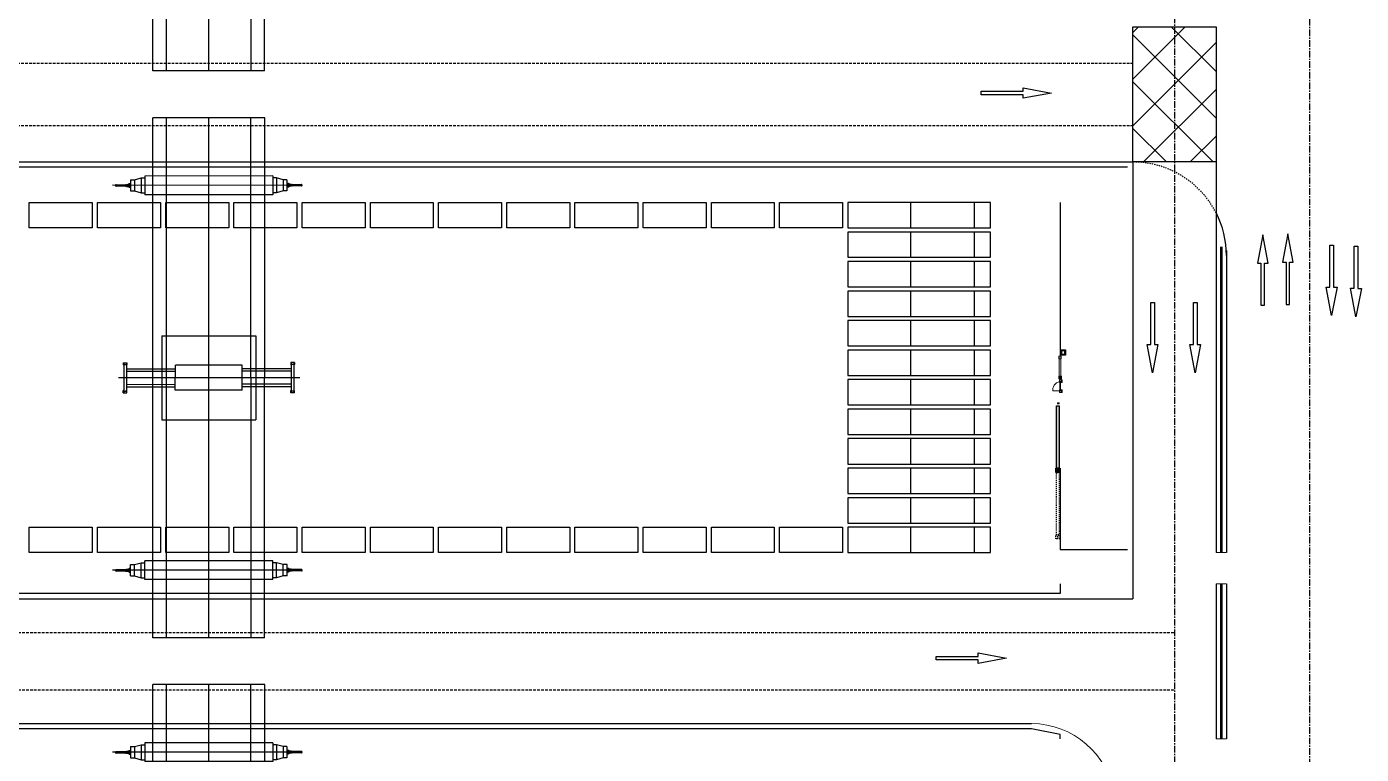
# Model space of a CAD drawing. Header units: millimetres. Extents: x -582 to 479, y -622 to 401.
# Drawn here: x -317.8 to -189.5, y 0.9 to 70.8 of the extents above; entities that cross this region are included whole.
import ezdxf

# ---------------------------------------------------------------- set-up
doc = ezdxf.new("R2010")
doc.units = ezdxf.units.MM
for name, pattern in [('CENTER', [50.8, 31.75, -6.35, 6.35, -6.35]), ('DASH', [0.35, 0.25, -0.1]), ('DASHED', [19.05, 12.7, -6.35]), ('HIDDEN2', [0.1875, 0.125, -0.0625])]:
    doc.linetypes.add(name, pattern=pattern)
for name, color, linetype in [('0001-佛渡-工艺-方案一-交汇区', 50, 'Continuous'), ('0001-佛渡-工艺-方案一-围网', 40, 'Continuous'), ('0001-佛渡-工艺-方案一-围网(内集卡一侧新增）', 40, 'Continuous'), ('0001-佛渡-工艺-方案一-设备', 40, 'Continuous'), ('0001-佛渡-平面-方案一 临时横二路', 6, 'Continuous'), ('0001-佛渡-平面-方案一道路中心线', 11, 'Continuous'), ('0001-佛渡-平面-方案一道路边界', 7, 'Continuous'), ('ECT', 1, 'Continuous'), ('ICT', 3, 'Continuous'), ('SLOT', 115, 'Continuous'), ('TX-箱区维修及人行门禁', 5, 'Continuous'), ('构造线', 131, 'Continuous')]:
    doc.layers.add(name, color=color, linetype=linetype)
doc.linetypes.add('FENCELINE2', pattern='A,0.25,-0.1,[132,ltypeshp.shx,S=0.1,R=0,X=-0.1,Y=0],-0.1,1', length=1.45)

# ---------------------------------------------------------------- blocks, each defined once
blk = doc.blocks.new('YC')
at = {"color": 40, "extrusion": (0.019869, 3.07925e-06, 0.999803)}
for p, q in [((2952.72, -614.5, 0.27), (2952.72, -564.5, 0.27)), ((2963.46, -564.5, 0.06), (2952.72, -564.5, 0.27)), ((2954.03, -614.5, 0.25), (2954.03, -564.5, 0.25)), ((2958.09, -614.5, 0.17), (2958.09, -564.5, 0.17)), ((2962.15, -614.5, 0.09), (2962.14, -564.5, 0.09)), ((2963.46, -614.5, 0.06), (2963.46, -564.5, 0.06)), ((2967.11, -571, -0.01), (2948.84, -571, 0.35)), ((2949.08, -571, 0.35), (2949.15, -571, 0.34)), ((2949.14, -571.08, 0.34), (2949.14, -570.92, 0.34)), ((2949.14, -570.92, 0.34), (2949.18, -570.92, 0.34)), ((2949.14, -570.92, 0.34), (2949.14, -570.92, 0.34)), ((2949.14, -571.08, 0.34), (2949.14, -570.92, 0.34)), ((2949.18, -571.08, 0.34), (2949.18, -570.92, 0.34)), ((2949.18, -570.94, 0.34), (2950.16, -570.94, 0.32)), ((2950.07, -570.92, 0.33), (2950.08, -570.92, 0.33)), ((2950.07, -571.08, 0.33), (2950.07, -570.92, 0.33)), ((2950.08, -570.92, 0.33), (2950.12, -570.92, 0.32)), ((2950.08, -571.08, 0.33), (2950.08, -570.92, 0.33)), ((2950.12, -571.08, 0.32), (2950.12, -570.92, 0.32)), ((2950.16, -571.1, 0.32), (2950.16, -570.91, 0.32)), ((2950.29, -570.9, 0.32), (2950.41, -570.88, 0.32)), ((2950.29, -571.1, 0.32), (2950.29, -570.9, 0.32)), ((2950.37, -570.88, 0.32), (2950.46, -570.88, 0.32)), ((2950.4, -570.85, 0.32), (2950.39, -570.85, 0.32)), ((2950.39, -570.86, 0.32), (2950.39, -570.89, 0.32)), ((2950.4, -570.86, 0.32), (2950.39, -570.86, 0.32)), ((2950.4, -570.89, 0.32), (2950.39, -570.89, 0.32)), ((2950.4, -570.9, 0.32), (2950.39, -570.9, 0.32)), ((2950.4, -570.85, 0.32), (2950.4, -570.9, 0.32)), ((2950.41, -570.86, 0.32), (2950.4, -570.86, 0.32)), ((2950.41, -570.9, 0.32), (2950.4, -570.9, 0.32)), ((2950.41, -570.84, 0.32), (2950.41, -571, 0.32)), ((2950.41, -570.84, 0.32), (2950.43, -570.84, 0.32)), ((2950.41, -570.86, 0.32), (2950.41, -570.9, 0.32)), ((2950.41, -571.16, 0.32), (2950.41, -571, 0.32)), ((2950.43, -570.82, 0.32), (2950.47, -570.82, 0.32)), ((2950.43, -571.19, 0.32), (2950.43, -570.82, 0.32)), ((2950.43, -570.84, 0.32), (2950.43, -571, 0.32)), ((2950.43, -571.16, 0.32), (2950.43, -571, 0.32)), ((2950.47, -571.19, 0.32), (2950.47, -570.82, 0.32)), ((2950.57, -570.46, 0.32), (2950.93, -570.46, 0.31)), ((2950.57, -570.46, 0.32), (2950.57, -571.54, 0.32)), ((2950.93, -570.46, 0.31), (2951.58, -570.28, 0.3)), ((2950.93, -570.46, 0.31), (2950.93, -571.54, 0.31)), ((2951.58, -570.28, 0.3), (2951.94, -570.28, 0.29)), ((2951.58, -570.28, 0.3), (2951.58, -571.72, 0.3)), ((2964.23, -570.1, 0.04), (2951.94, -570.11, 0.29)), ((2951.94, -570.11, 0.29), (2951.94, -571.9, 0.29)), ((2964.23, -570.1, 0.04), (2964.23, -571.9, 0.04)), ((2964.59, -570.28, 0.04), (2964.23, -570.28, 0.04)), ((2965.25, -570.46, 0.02), (2964.59, -570.28, 0.04)), ((2964.59, -570.28, 0.04), (2964.59, -571.72, 0.04)), ((2965.6, -570.46, 0.02), (2965.25, -570.46, 0.02)), ((2965.25, -570.46, 0.02), (2965.25, -571.54, 0.02)), ((2965.6, -570.46, 0.02), (2965.6, -571.54, 0.02)), ((2965.74, -570.82, 0.01), (2965.71, -570.82, 0.01)), ((2965.71, -571.19, 0.01), (2965.71, -570.82, 0.01)), ((2965.8, -570.87, 0.01), (2965.72, -570.87, 0.01)), ((2965.74, -571.19, 0.01), (2965.74, -570.82, 0.01)), ((2965.74, -570.84, 0.01), (2965.74, -571, 0.01)), ((2965.77, -570.84, 0.01), (2965.74, -570.84, 0.01)), ((2965.74, -571.16, 0.01), (2965.74, -571, 0.01)), ((2965.77, -570.84, 0.01), (2965.77, -571, 0.01)), ((2965.77, -570.85, 0.01), (2965.77, -570.85, 0.01)), ((2965.77, -570.85, 0.01), (2965.77, -570.9, 0.01)), ((2965.77, -570.85, 0.01), (2965.79, -570.85, 0.01)), ((2965.77, -570.85, 0.01), (2965.77, -570.89, 0.01)), ((2965.77, -570.86, 0.01), (2965.79, -570.86, 0.01)), ((2965.88, -570.9, 0.01), (2965.77, -570.88, 0.01)), ((2965.77, -570.89, 0.01), (2965.77, -570.89, 0.01)), ((2965.77, -570.89, 0.01), (2965.79, -570.89, 0.01)), ((2965.77, -570.9, 0.01), (2965.79, -570.9, 0.01)), ((2965.77, -571.16, 0.01), (2965.77, -571, 0.01)), ((2965.79, -570.86, 0.01), (2965.79, -570.89, 0.01)), ((2965.88, -571.1, 0.01), (2965.88, -570.9, 0.01)), ((2966.02, -571.09, 0.01), (2966.02, -570.91, 0.01)), ((2967, -570.94, -0.01), (2966.02, -570.94, 0.01)), ((2966.06, -571.08, 0.01), (2966.06, -570.92, 0.01)), ((2966.1, -570.92, 0.01), (2966.06, -570.92, 0.01)), ((2966.1, -570.92, 0.01), (2966.1, -570.92, 0.01)), ((2966.1, -571.08, 0.01), (2966.1, -570.92, 0.01)), ((2966.1, -571.08, 0.01), (2966.1, -570.92, 0.01)), ((2967, -571.08, -0.01), (2967, -570.92, -0.01)), ((2967.03, -570.92, -0.01), (2967, -570.92, -0.01)), ((2967.04, -570.92, -0.01), (2967.03, -570.92, -0.01)), ((2967.03, -571.08, -0.01), (2967.03, -570.92, -0.01)), ((2967.04, -571.08, -0.01), (2967.04, -570.92, -0.01)), ((2949.14, -571.08, 0.34), (2949.18, -571.08, 0.34)), ((2949.14, -571.08, 0.34), (2949.14, -571.08, 0.34)), ((2949.18, -571.06, 0.34), (2950.16, -571.06, 0.32)), ((2950.07, -571.08, 0.33), (2950.08, -571.08, 0.33)), ((2950.08, -571.08, 0.33), (2950.12, -571.08, 0.32)), ((2950.29, -571.1, 0.32), (2950.41, -571.12, 0.32)), ((2950.37, -571.13, 0.32), (2950.46, -571.13, 0.32)), ((2950.38, -571.13, 0.32), (2950.47, -571.13, 0.32)), ((2950.4, -571.1, 0.32), (2950.39, -571.1, 0.32)), ((2950.4, -571.11, 0.32), (2950.39, -571.11, 0.32)), ((2950.39, -571.14, 0.32), (2950.39, -571.11, 0.32)), ((2950.4, -571.14, 0.32), (2950.39, -571.14, 0.32)), ((2950.4, -571.15, 0.32), (2950.39, -571.15, 0.32)), ((2950.4, -571.15, 0.32), (2950.4, -571.1, 0.32)), ((2950.41, -571.11, 0.32), (2950.4, -571.11, 0.32)), ((2950.41, -571.15, 0.32), (2950.4, -571.15, 0.32)), ((2950.41, -571.15, 0.32), (2950.41, -571.11, 0.32)), ((2950.41, -571.16, 0.32), (2950.43, -571.16, 0.32)), ((2950.43, -571.19, 0.32), (2950.47, -571.19, 0.32)), ((2950.57, -571.54, 0.32), (2950.93, -571.54, 0.31)), ((2950.93, -571.54, 0.31), (2951.58, -571.72, 0.3)), ((2951.58, -571.72, 0.3), (2951.94, -571.72, 0.29)), ((2964.23, -571.9, 0.04), (2951.94, -571.9, 0.29)), ((2964.59, -571.72, 0.04), (2964.23, -571.72, 0.04)), ((2965.25, -571.54, 0.02), (2964.59, -571.72, 0.04)), ((2965.6, -571.54, 0.02), (2965.25, -571.54, 0.02)), ((2965.79, -571.13, 0.01), (2965.71, -571.13, 0.01)), ((2965.74, -571.19, 0.01), (2965.71, -571.19, 0.01)), ((2965.8, -571.13, 0.01), (2965.72, -571.13, 0.01)), ((2965.77, -571.16, 0.01), (2965.74, -571.16, 0.01)), ((2965.77, -571.1, 0.01), (2965.79, -571.1, 0.01)), ((2965.77, -571.15, 0.01), (2965.77, -571.1, 0.01)), ((2965.88, -571.1, 0.01), (2965.77, -571.12, 0.01)), ((2965.77, -571.15, 0.01), (2965.77, -571.11, 0.01)), ((2965.77, -571.11, 0.01), (2965.79, -571.11, 0.01)), ((2965.77, -571.11, 0.01), (2965.77, -571.11, 0.01)), ((2965.77, -571.14, 0.01), (2965.79, -571.14, 0.01)), ((2965.77, -571.15, 0.01), (2965.79, -571.15, 0.01)), ((2965.77, -571.15, 0.01), (2965.77, -571.15, 0.01)), ((2965.79, -571.14, 0.01), (2965.79, -571.11, 0.01)), ((2967, -571.06, -0.01), (2966.02, -571.06, 0.01)), ((2966.1, -571.08, 0.01), (2966.06, -571.08, 0.01)), ((2966.1, -571.08, 0.01), (2966.1, -571.08, 0.01)), ((2967.03, -571.08, -0.01), (2967, -571.08, -0.01)), ((2967.04, -571.08, -0.01), (2967.03, -571.08, -0.01)), ((2953.57, -585.46, 0.26), (2953.57, -593.54, 0.26)), ((2953.57, -585.46, 0.26), (2962.6, -585.46, 0.08)), ((2962.6, -585.46, 0.08), (2962.6, -593.54, 0.08)), ((2949.86, -588.05, 0.33), (2950.22, -588.05, 0.32)), ((2949.86, -588.05, 0.33), (2949.86, -588.22, 0.33)), ((2949.86, -588.22, 0.33), (2949.91, -588.3, 0.33)), ((2949.91, -588.05, 0.33), (2949.91, -590.96, 0.33)), ((2949.91, -588.22, 0.33), (2950.17, -588.22, 0.32)), ((2950.17, -588.05, 0.32), (2950.17, -590.96, 0.32)), ((2950.22, -588.22, 0.32), (2950.17, -588.3, 0.32)), ((2950.17, -588.63, 0.32), (2954.87, -588.63, 0.23)), ((2950.17, -588.87, 0.32), (2954.87, -588.87, 0.23)), ((2950.22, -588.05, 0.32), (2950.22, -588.22, 0.32)), ((2954.87, -590.7, 0.23), (2954.87, -588.3, 0.23)), ((2961.31, -588.3, 0.1), (2954.87, -588.3, 0.23)), ((2961.31, -590.7, 0.1), (2961.31, -588.3, 0.1)), ((2966.01, -588.63, 0.01), (2961.31, -588.63, 0.1)), ((2966.01, -588.87, 0.01), (2961.31, -588.87, 0.1)), ((2966.32, -588.04, 0), (2965.96, -588.04, 0.01)), ((2965.96, -588.04, 0.01), (2965.96, -588.22, 0.01)), ((2965.96, -588.22, 0.01), (2966.01, -588.3, 0.01)), ((2966.01, -588.04, 0.01), (2966.01, -590.96, 0.01)), ((2966.27, -588.22, 0), (2966.01, -588.22, 0.01)), ((2966.27, -588.04, 0), (2966.27, -590.96, 0)), ((2966.32, -588.22, 0), (2966.27, -588.3, 0)), ((2966.32, -588.04, 0), (2966.32, -588.22, 0)), ((2966.83, -589.5, -0.01), (2949.42, -589.5, 0.34)), ((2950.17, -590.14, 0.32), (2954.87, -590.13, 0.23)), ((2963.04, -589.5, 0.07), (2953.14, -589.5, 0.26)), ((2966.01, -590.13, 0.01), (2961.31, -590.13, 0.1)), ((2949.86, -590.78, 0.33), (2949.91, -590.7, 0.33)), ((2949.86, -590.96, 0.33), (2949.86, -590.78, 0.33)), ((2949.86, -590.96, 0.33), (2950.22, -590.96, 0.32)), ((2949.91, -590.78, 0.33), (2950.17, -590.78, 0.32)), ((2950.17, -590.37, 0.32), (2954.87, -590.37, 0.23)), ((2950.22, -590.78, 0.32), (2950.17, -590.7, 0.32)), ((2950.22, -590.96, 0.32), (2950.22, -590.78, 0.32)), ((2961.31, -590.7, 0.1), (2954.87, -590.7, 0.23)), ((2966.01, -590.37, 0.01), (2961.31, -590.37, 0.1)), ((2965.96, -590.78, 0.01), (2966.01, -590.7, 0.01)), ((2965.96, -590.96, 0.01), (2965.96, -590.78, 0.01)), ((2966.32, -590.96, 0), (2965.96, -590.96, 0.01)), ((2966.27, -590.78, 0), (2966.01, -590.78, 0.01)), ((2966.32, -590.78, 0), (2966.27, -590.7, 0)), ((2966.32, -590.96, 0), (2966.32, -590.78, 0)), ((2953.57, -593.54, 0.26), (2962.6, -593.54, 0.08)), ((2967.11, -608, -0.01), (2948.84, -608, 0.35)), ((2949.09, -608, 0.35), (2949.16, -608, 0.34)), ((2949.14, -607.92, 0.34), (2949.14, -608.08, 0.34)), ((2949.14, -607.92, 0.34), (2949.15, -607.92, 0.34)), ((2949.14, -608.08, 0.34), (2949.15, -608.08, 0.34)), ((2949.15, -607.92, 0.34), (2949.18, -607.92, 0.34)), ((2949.15, -607.92, 0.34), (2949.15, -608.08, 0.34)), ((2949.15, -608.08, 0.34), (2949.18, -608.08, 0.34)), ((2949.18, -607.92, 0.34), (2949.18, -608.08, 0.34)), ((2949.18, -607.94, 0.34), (2950.16, -607.94, 0.32)), ((2949.18, -608.06, 0.34), (2950.16, -608.06, 0.32)), ((2950.08, -607.92, 0.33), (2950.12, -607.92, 0.32)), ((2950.08, -607.92, 0.33), (2950.08, -607.92, 0.33)), ((2950.08, -607.92, 0.33), (2950.08, -608.08, 0.33)), ((2950.08, -607.92, 0.33), (2950.08, -608.08, 0.33)), ((2950.08, -608.08, 0.33), (2950.12, -608.08, 0.32)), ((2950.08, -608.08, 0.33), (2950.08, -608.08, 0.33)), ((2950.12, -607.92, 0.32), (2950.12, -608.08, 0.32)), ((2950.16, -607.91, 0.32), (2950.16, -608.1, 0.32)), ((2950.3, -607.9, 0.32), (2950.41, -607.88, 0.32)), ((2950.3, -607.9, 0.32), (2950.3, -608.1, 0.32)), ((2950.3, -608.1, 0.32), (2950.41, -608.12, 0.32)), ((2950.38, -607.88, 0.32), (2950.46, -607.88, 0.32)), ((2950.38, -608.13, 0.32), (2950.46, -608.13, 0.32)), ((2950.41, -607.85, 0.32), (2950.39, -607.85, 0.32)), ((2950.41, -607.86, 0.32), (2950.39, -607.86, 0.32)), ((2950.39, -607.86, 0.32), (2950.39, -607.89, 0.32)), ((2950.39, -607.88, 0.32), (2950.47, -607.88, 0.32)), ((2950.41, -607.89, 0.32), (2950.39, -607.89, 0.32)), ((2950.41, -607.9, 0.32), (2950.39, -607.9, 0.32)), ((2950.41, -608.1, 0.32), (2950.39, -608.1, 0.32)), ((2950.39, -608.14, 0.32), (2950.39, -608.11, 0.32)), ((2950.41, -608.11, 0.32), (2950.39, -608.11, 0.32)), ((2950.41, -608.14, 0.32), (2950.39, -608.14, 0.32)), ((2950.41, -608.15, 0.32), (2950.39, -608.15, 0.32)), ((2950.41, -607.84, 0.32), (2950.43, -607.84, 0.32)), ((2950.41, -607.84, 0.32), (2950.41, -608, 0.32)), ((2950.41, -607.85, 0.32), (2950.41, -607.9, 0.32)), ((2950.41, -607.86, 0.32), (2950.41, -607.9, 0.32)), ((2950.41, -607.86, 0.32), (2950.41, -607.86, 0.32)), ((2950.41, -607.9, 0.32), (2950.41, -607.9, 0.32)), ((2950.41, -608.16, 0.32), (2950.41, -608, 0.32)), ((2950.41, -608.15, 0.32), (2950.41, -608.1, 0.32)), ((2950.41, -608.11, 0.32), (2950.41, -608.11, 0.32)), ((2950.41, -608.15, 0.32), (2950.41, -608.11, 0.32)), ((2950.41, -608.15, 0.32), (2950.41, -608.15, 0.32)), ((2950.41, -608.16, 0.32), (2950.43, -608.16, 0.32)), ((2950.43, -607.82, 0.32), (2950.47, -607.82, 0.32)), ((2950.43, -607.82, 0.32), (2950.43, -608.19, 0.32)), ((2950.43, -607.84, 0.32), (2950.43, -608, 0.32)), ((2950.43, -608.16, 0.32), (2950.43, -608, 0.32)), ((2950.43, -608.19, 0.32), (2950.47, -608.19, 0.32)), ((2950.47, -607.82, 0.32), (2950.47, -608.19, 0.32)), ((2950.57, -607.46, 0.32), (2950.93, -607.46, 0.31)), ((2950.57, -608.54, 0.32), (2950.57, -607.46, 0.32)), ((2950.93, -607.46, 0.31), (2951.59, -607.28, 0.3)), ((2950.93, -608.54, 0.31), (2950.93, -607.46, 0.31)), ((2951.59, -607.28, 0.3), (2951.94, -607.28, 0.29)), ((2951.59, -608.72, 0.3), (2951.59, -607.28, 0.3)), ((2964.24, -607.1, 0.04), (2951.94, -607.11, 0.29)), ((2951.94, -608.9, 0.29), (2951.94, -607.11, 0.29)), ((2964.24, -608.9, 0.04), (2964.24, -607.1, 0.04)), ((2964.59, -607.28, 0.04), (2964.24, -607.28, 0.04)), ((2965.25, -607.46, 0.02), (2964.59, -607.28, 0.04)), ((2964.59, -608.72, 0.04), (2964.59, -607.28, 0.04)), ((2965.61, -607.46, 0.02), (2965.25, -607.46, 0.02)), ((2965.25, -608.54, 0.02), (2965.25, -607.46, 0.02)), ((2965.61, -608.54, 0.02), (2965.61, -607.46, 0.02)), ((2965.75, -607.82, 0.01), (2965.71, -607.82, 0.01)), ((2965.71, -607.82, 0.01), (2965.71, -608.19, 0.01)), ((2965.79, -607.87, 0.01), (2965.71, -607.87, 0.01)), ((2965.75, -608.19, 0.01), (2965.71, -608.19, 0.01)), ((2965.8, -607.87, 0.01), (2965.72, -607.87, 0.01)), ((2965.8, -608.13, 0.01), (2965.72, -608.13, 0.01)), ((2965.75, -607.82, 0.01), (2965.75, -608.19, 0.01)), ((2965.77, -607.84, 0.01), (2965.75, -607.84, 0.01)), ((2965.75, -607.84, 0.01), (2965.75, -608, 0.01)), ((2965.75, -608.16, 0.01), (2965.75, -608, 0.01)), ((2965.77, -608.16, 0.01), (2965.75, -608.16, 0.01)), ((2965.77, -607.84, 0.01), (2965.77, -608, 0.01)), ((2965.77, -607.85, 0.01), (2965.77, -607.89, 0.01)), ((2965.77, -607.85, 0.01), (2965.79, -607.85, 0.01)), ((2965.77, -607.85, 0.01), (2965.77, -607.9, 0.01)), ((2965.77, -607.85, 0.01), (2965.77, -607.85, 0.01)), ((2965.77, -607.86, 0.01), (2965.79, -607.86, 0.01)), ((2965.88, -607.9, 0.01), (2965.77, -607.88, 0.01)), ((2965.77, -607.89, 0.01), (2965.79, -607.89, 0.01)), ((2965.77, -607.89, 0.01), (2965.77, -607.89, 0.01)), ((2965.77, -607.9, 0.01), (2965.79, -607.9, 0.01)), ((2965.77, -608.16, 0.01), (2965.77, -608, 0.01)), ((2965.77, -608.15, 0.01), (2965.77, -608.1, 0.01)), ((2965.77, -608.1, 0.01), (2965.79, -608.1, 0.01)), ((2965.88, -608.1, 0.01), (2965.77, -608.12, 0.01)), ((2965.77, -608.11, 0.01), (2965.77, -608.11, 0.01)), ((2965.77, -608.11, 0.01), (2965.79, -608.11, 0.01)), ((2965.77, -608.15, 0.01), (2965.77, -608.11, 0.01)), ((2965.77, -608.14, 0.01), (2965.79, -608.14, 0.01)), ((2965.77, -608.15, 0.01), (2965.77, -608.15, 0.01)), ((2965.77, -608.15, 0.01), (2965.79, -608.15, 0.01)), ((2965.79, -607.86, 0.01), (2965.79, -607.89, 0.01)), ((2965.79, -608.14, 0.01), (2965.79, -608.11, 0.01)), ((2965.88, -607.9, 0.01), (2965.88, -608.1, 0.01)), ((2966.02, -607.91, 0.01), (2966.02, -608.09, 0.01)), ((2967, -607.94, -0.01), (2966.02, -607.94, 0.01)), ((2967, -608.06, -0.01), (2966.02, -608.06, 0.01)), ((2966.06, -607.92, 0.01), (2966.06, -608.08, 0.01)), ((2966.1, -607.92, 0.01), (2966.06, -607.92, 0.01)), ((2966.1, -608.08, 0.01), (2966.06, -608.08, 0.01)), ((2966.1, -607.92, 0.01), (2966.1, -607.92, 0.01)), ((2966.1, -607.92, 0.01), (2966.1, -608.08, 0.01)), ((2966.1, -607.92, 0.01), (2966.1, -608.08, 0.01)), ((2966.1, -608.08, 0.01), (2966.1, -608.08, 0.01)), ((2967, -607.92, -0.01), (2967, -608.08, -0.01)), ((2967.03, -607.92, -0.01), (2967, -607.92, -0.01)), ((2967.03, -608.08, -0.01), (2967, -608.08, -0.01)), ((2967.04, -607.92, -0.01), (2967.03, -607.92, -0.01)), ((2967.03, -607.92, -0.01), (2967.03, -608.08, -0.01)), ((2967.04, -608.08, -0.01), (2967.03, -608.08, -0.01)), ((2967.04, -607.92, -0.01), (2967.04, -608.08, -0.01)), ((2950.57, -608.54, 0.32), (2950.93, -608.54, 0.31)), ((2950.93, -608.54, 0.31), (2951.59, -608.72, 0.3)), ((2951.59, -608.72, 0.3), (2951.94, -608.72, 0.29)), ((2964.24, -608.9, 0.04), (2951.94, -608.9, 0.29)), ((2964.59, -608.72, 0.04), (2964.24, -608.72, 0.04)), ((2965.25, -608.54, 0.02), (2964.59, -608.72, 0.04)), ((2965.61, -608.54, 0.02), (2965.25, -608.54, 0.02)), ((2963.46, -614.5, 0.06), (2952.72, -614.5, 0.27))]:
    blk.add_line(p, q, dxfattribs=at)
at = {"color": 40, "linetype": 'ByBlock', "extrusion": (0.019869, 3.07925e-06, 0.999803)}
for p, q in [((2950.16, -570.91, 0.32), (2950.29, -570.91, 0.32)), ((2966.02, -570.91, 0.01), (2965.88, -570.91, 0.01)), ((2950.16, -571.1, 0.32), (2950.29, -571.1, 0.32)), ((2966.02, -571.09, 0.01), (2965.88, -571.09, 0.01)), ((2950.16, -607.91, 0.32), (2950.3, -607.91, 0.32)), ((2950.16, -608.1, 0.32), (2950.3, -608.1, 0.32)), ((2966.02, -607.91, 0.01), (2965.88, -607.91, 0.01)), ((2966.02, -608.09, 0.01), (2965.88, -608.09, 0.01))]:
    blk.add_line(p, q, dxfattribs=at)
at = {"color": 40, "linetype": 'Continuous', "extrusion": (0.019869, 3.07925e-06, 0.999803)}
for p, q in [((2950.47, -570.82, 0.32), (2950.58, -570.82, 0.32)), ((2950.47, -570.84, 0.32), (2950.58, -570.84, 0.32)), ((2965.71, -570.82, 0.01), (2965.6, -570.82, 0.02)), ((2965.71, -570.84, 0.01), (2965.6, -570.84, 0.02)), ((2950.47, -571.16, 0.32), (2950.58, -571.16, 0.32)), ((2950.47, -571.18, 0.32), (2950.58, -571.18, 0.32)), ((2965.71, -571.16, 0.01), (2965.6, -571.16, 0.02)), ((2965.71, -571.18, 0.01), (2965.6, -571.18, 0.02)), ((2950.47, -607.82, 0.32), (2950.58, -607.82, 0.32)), ((2950.47, -607.84, 0.32), (2950.58, -607.84, 0.32)), ((2950.47, -608.16, 0.32), (2950.58, -608.16, 0.32)), ((2950.47, -608.18, 0.32), (2950.58, -608.18, 0.32)), ((2965.71, -607.82, 0.01), (2965.6, -607.82, 0.02)), ((2965.71, -607.84, 0.01), (2965.6, -607.84, 0.02)), ((2965.71, -608.16, 0.01), (2965.6, -608.16, 0.02)), ((2965.71, -608.18, 0.01), (2965.6, -608.18, 0.02))]:
    blk.add_line(p, q, dxfattribs=at)
at = {"color": 40, "extrusion": (-0.019869, -3.07925e-06, -0.999803)}
for centre, major_axis, start_param, end_param in [((2950.4, -570.86, 0.32), (-0.00843, -0.00844, 0.00017), 0.2618, 1.308997), ((2950.43, -570.88, 0.32), (-0.032, 0.032, 0.0006), -1.051761, -0.519035), ((2950.4, -570.89, 0.32), (-0.00843, 0.00843, 0.00017), -1.308997, -0.261799), ((2965.78, -570.86, 0.01), (-0.00843, 0.00843, 0.00017), 1.832596, 2.879794), ((2965.74, -570.87, 0.01), (-0.032, -0.032, 0.0006), 3.660628, 4.193354), ((2965.78, -570.89, 0.01), (-0.00843, 0.00843, 0.00017), 1.832596, 2.879793), ((2950.4, -571.11, 0.32), (-0.00843, 0.00843, 0.00017), -1.308997, -0.261799), ((2950.43, -571.13, 0.32), (-0.032, 0.032, 0.0006), -1.051761, -0.519035), ((2950.4, -571.14, 0.32), (-0.00843, 0.00843, 0.00017), -1.308997, -0.261799), ((2965.78, -571.11, 0.01), (-0.00843, -0.00844, 0.00017), 3.403392, 4.45059), ((2965.74, -571.13, 0.01), (-0.032, -0.032, 0.0006), 3.660628, 4.193354), ((2965.78, -571.14, 0.01), (-0.00843, 0.00843, 0.00017), 1.832596, 2.879794), ((2950.4, -607.86, 0.32), (-0.00843, 0.00843, 0.00017), -1.308997, -0.261799), ((2950.44, -607.88, 0.32), (-0.032, 0.032, 0.0006), -1.051761, -0.519035), ((2950.4, -607.89, 0.32), (-0.00843, 0.00843, 0.00017), -1.308997, -0.261799), ((2950.4, -608.11, 0.32), (-0.00843, 0.00843, 0.00017), -1.308997, -0.261799), ((2950.44, -608.13, 0.32), (-0.032, 0.032, 0.0006), -1.051761, -0.519035), ((2950.4, -608.14, 0.32), (-0.00843, 0.00843, 0.00017), -1.308997, -0.261799), ((2965.78, -607.86, 0.01), (-0.00843, 0.00843, 0.00017), 1.832596, 2.879793), ((2965.75, -607.87, 0.01), (-0.032, -0.032, 0.0006), 3.660628, 4.193354), ((2965.78, -607.89, 0.01), (-0.00843, -0.00844, 0.00017), 3.403392, 4.45059), ((2965.78, -608.11, 0.01), (-0.00843, 0.00843, 0.00017), 1.832596, 2.879793), ((2965.75, -608.13, 0.01), (-0.032, -0.032, 0.0006), 3.660628, 4.193354), ((2965.78, -608.14, 0.01), (-0.00843, 0.00843, 0.00017), 1.832596, 2.879793)]:
    blk.add_ellipse(centre, major_axis=major_axis, ratio=1, start_param=start_param, end_param=end_param, dxfattribs=at)
blk = doc.blocks.new('箱区维修人行通道及伸缩门')
h = blk.add_hatch(color=8)
h.dxf.hatch_style = 1
h.paths.add_polyline_path([(504133.76, 3299633.85), (504137.88, 3299629.48), (504137.69, 3299629.31), (504133.58, 3299633.68)])
h = blk.add_hatch(color=8)
h.dxf.hatch_style = 1
h.paths.add_polyline_path([(504137.64, 3299629.26), (504137.93, 3299629.53), (504138.2, 3299629.24), (504137.91, 3299628.97)])
at = {"color": 8}
for p, q in [((504138.2, 3299629.24, 0), (504137.64, 3299629.26, 0)), ((504137.91, 3299628.97, 0), (504137.93, 3299629.53, 0))]:
    blk.add_line(p, q, dxfattribs=at)
at = {"color": 8, "linetype": 'DASH', "ltscale": 0.1}
for p, q in [((504142.02, 3299624.6, 0), (504142.59, 3299624.58, 0)), ((504142.3, 3299624.31, 0), (504142.32, 3299624.87, 0))]:
    blk.add_line(p, q, dxfattribs=at)
at = {"color": 8, "elevation": 0}
for points in [[(504133.76, 3299633.85), (504137.88, 3299629.48), (504137.69, 3299629.31), (504133.58, 3299633.68)], [(504137.64, 3299629.26), (504137.93, 3299629.53), (504138.2, 3299629.24), (504137.91, 3299628.97)]]:
    blk.add_lwpolyline(points, close=True, dxfattribs=at)
at = {"color": 8, "linetype": 'DASH', "ltscale": 0.1, "elevation": 0}
for points in [[(504138.15, 3299629.19), (504142.26, 3299624.82), (504142.08, 3299624.65), (504137.97, 3299629.02)], [(504142.02, 3299624.6), (504142.32, 3299624.87), (504142.59, 3299624.58), (504142.3, 3299624.31)]]:
    blk.add_lwpolyline(points, close=True, dxfattribs=at)
blk = doc.blocks.new('双侧道闸')
at = {"color": 8, "linetype": 'Continuous', "lineweight": 25}
for p, q in [((0.45, -14.31), (0.19, -14.31)), ((0.19, -14.31), (0.19, -14.31)), ((0.19, -14.68), (0.19, -14.31)), ((0.19, -14.68), (0.19, -14.69)), ((0.45, -14.69), (0.19, -14.69)), ((0.24, -14.31), (0.24, -14.29)), ((0.24, -14.29), (0.37, -14.29)), ((0.37, -14.29), (0.37, -14.31)), ((0.47, -14.31), (0.45, -14.31)), ((0.47, -14.69), (0.45, -14.69)), ((0.47, -14.31), (0.47, -14.31)), ((0.47, -14.68), (0.47, -14.31)), ((0.47, -14.68), (0.47, -14.69))]:
    blk.add_line(p, q, dxfattribs=at)
at = {"color": 8, "lineweight": 15}
for points in [[(0.13, -15.09), (0.13, -14.84), (-0.12, -14.84), (-0.12, -15.09)], [(-0.06, -17.02), (-0.06, -14.84), (0.09, -14.84), (0.09, -17.02)], [(0.14, -17.02), (0.14, -16.77), (-0.11, -16.77), (-0.11, -17.02)], [(0.2, -17.37), (0.2, -17.12), (-0.05, -17.12), (-0.05, -17.37)], [(0.2, -17.37), (0.2, -17.12), (-0.05, -17.12), (-0.05, -17.37)], [(-0.03, -16.82), (0.05, -16.82), (0.05, -16.98), (-0.03, -16.98)], [(0.2, -18.09), (0.2, -18.34), (-0.05, -18.34), (-0.05, -18.09)], [(0.2, -18.09), (0.2, -18.34), (-0.05, -18.34), (-0.05, -18.09)], [(-0.23, -19.42), (-0.23, -19.34), (-0.07, -19.34), (-0.07, -19.42)]]:
    blk.add_lwpolyline(points, close=True, dxfattribs=at)
at = {"color": 8}
blk.add_lwpolyline([(0.13, -14.74), (0.13, -14.24), (0.53, -14.24), (0.53, -14.74)], close=True, dxfattribs=at)
at = {"color": 8, "linetype": 'HIDDEN2', "lineweight": 15, "ltscale": 20}
blk.add_lwpolyline([(0.05, -18.18), (0.05, -18.17), (-0.69, -18.17), (-0.69, -18.18)], close=True, dxfattribs=at)
blk.add_arc((0.15, -18.12), 0.844, 96.7046, 183.5614, dxfattribs=at)
at = {"layer": '构造线', "color": 8, "lineweight": 9}
for p, q in [((0, -18.14), (0, -17.29)), ((0, -18.14), (0, -17.29)), ((0.06, -18.14), (0.06, -17.29)), ((0.06, -18.14), (0.06, -17.29))]:
    blk.add_line(p, q, dxfattribs=at)
for points in [[(0, -17.27), (0, -17.14, -0.414214), (0.01, -17.13), (0.14, -17.13, -0.414214), (0.15, -17.14), (0.15, -17.27, -0.414214), (0.14, -17.28), (0.01, -17.28, -0.414214)], [(0, -17.27), (0, -17.14, -0.414214), (0.01, -17.13), (0.14, -17.13, -0.414214), (0.15, -17.14), (0.15, -17.27, -0.414214), (0.14, -17.28), (0.01, -17.28, -0.414214)], [(0, -18.19), (0, -18.32, 0.414214), (0.01, -18.33), (0.14, -18.33, 0.414214), (0.15, -18.32), (0.15, -18.19, 0.414214), (0.14, -18.18), (0.01, -18.18, 0.414214)], [(0, -18.19), (0, -18.32, 0.414214), (0.01, -18.33), (0.14, -18.33, 0.414214), (0.15, -18.32), (0.15, -18.19, 0.414214), (0.14, -18.18), (0.01, -18.18, 0.414214)]]:
    blk.add_lwpolyline(points, format="xyb", close=True, dxfattribs=at)
for points in [[(0, -17.29), (0, -17.34), (0.06, -17.34), (0.06, -17.29)], [(0, -17.29), (0, -17.34), (0.06, -17.34), (0.06, -17.29)], [(0, -18.08), (0, -18.14), (0.06, -18.14), (0.06, -18.08)], [(0, -18.08), (0, -18.14), (0.06, -18.14), (0.06, -18.08)]]:
    blk.add_lwpolyline(points, close=True, dxfattribs=at)

msp = doc.modelspace()

# ---------------------------------------------------------------- hatches: boundary and pattern name
at = {"layer": '0001-佛渡-工艺-方案一-交汇区'}
h = msp.add_hatch(dxfattribs=at)
h.set_pattern_fill('ANSI37', color=50, angle=323.0204)
h.set_pattern_definition([(45, (-494.432, 330.5518), (-2.245064, 2.245064), []), (135, (-494.432, 330.5518), (-2.245064, -2.245064), [])])
h.paths.add_polyline_path([(-211.43, 70.8), (-203.43, 70.8), (-203.43, 57.8), (-211.43, 57.8)])

# ---------------------------------------------------------------- linework, layer by layer
msp.add_lwpolyline([(-211.43, 70.8), (-203.43, 70.8), (-203.43, 57.8), (-211.43, 57.8)], close=True, dxfattribs=at)
at = {"layer": '0001-佛渡-工艺-方案一-围网', "linetype": 'FENCELINE2', "ltscale": 0.25}
for points in [[(-218.43, 53.9), (-218.43, 39.13)], [(-218.43, 28.35), (-218.43, 20.55), (-211.93, 20.55)], [(-218.43, 17.25), (-218.43, 16.3), (-417.71, 16.3)]]:
    msp.add_lwpolyline(points, dxfattribs=at)
at = {"layer": '0001-佛渡-工艺-方案一-围网', "linetype": 'FENCELINE2', "ltscale": 0.25, "const_width": 0.25}
for points in [[(-202.93, 20.25), (-202.93, 49.66)], [(-202.93, 2.35), (-202.93, 17.25)]]:
    msp.add_lwpolyline(points, dxfattribs=at)
at = {"layer": '0001-佛渡-工艺-方案一-围网', "linetype": 'FENCELINE2', "ltscale": 0.25, "flags": 128}
msp.add_lwpolyline([(-218.43, 2.35), (-218.43, 2.75), (-221.16, 3.3), (-417.71, 3.3)], dxfattribs=at)
at = {"layer": '0001-佛渡-工艺-方案一-围网(内集卡一侧新增）', "linetype": 'FENCELINE2', "ltscale": 0.25}
msp.add_lwpolyline([(-211.93, 57.3), (-441.93, 57.3)], dxfattribs=at)
at = {"layer": '0001-佛渡-平面-方案一 临时横二路', "color": 11, "linetype": 'CENTER', "ltscale": 0.02}
msp.add_line((-194.43, 231.05), (-194.43, -41.7), dxfattribs=at)
at = {"layer": '0001-佛渡-平面-方案一道路中心线', "color": 11, "linetype": 'DASHED', "ltscale": 0.02}
for p, q in [((-436.43, 67.3), (-211.43, 67.3)), ((-436.43, 61.3), (-211.43, 61.3)), ((-442.43, 12.55), (-207.43, 12.55)), ((-442.43, 7.05), (-207.43, 7.05))]:
    msp.add_line(p, q, dxfattribs=at)
at = {"layer": '0001-佛渡-平面-方案一道路边界', "color": 11, "linetype": 'CENTER', "ltscale": 0.02}
msp.add_line((-207.43, 121.55), (-207.43, -326.95), dxfattribs=at)
at = {"layer": '0001-佛渡-平面-方案一道路边界', "color": 7}
msp.add_line((-442.43, 57.8), (-211.43, 57.8), dxfattribs=at)
at = {"layer": '0001-佛渡-平面-方案一道路边界'}
for p, q in [((-211.43, 57.8), (-211.43, 15.8)), ((-203.43, 58.3), (-203.43, 20.25)), ((-202.43, 49.3), (-202.43, 20.25)), ((-203.43, 17.25), (-203.43, 2.35)), ((-202.43, 17.25), (-202.43, 2.35)), ((-442.43, 15.8), (-211.43, 15.8)), ((-442.43, 3.8), (-221.16, 3.8))]:
    msp.add_line(p, q, dxfattribs=at)
at = {"layer": '0001-佛渡-平面-方案一道路边界', "lineweight": 5}
for p, q in [((-203.43, 20.25), (-202.43, 20.25)), ((-203.43, 17.25), (-202.43, 17.25)), ((-203.43, 2.35), (-202.43, 2.35))]:
    msp.add_line(p, q, dxfattribs=at)
at = {"layer": '0001-佛渡-平面-方案一道路边界', "linetype": 'DASH', "ltscale": 0.5}
msp.add_arc((-211.43, 48.8), 9, 27.266, 90, dxfattribs=at)
at = {"layer": '0001-佛渡-平面-方案一道路边界'}
msp.add_arc((-211.43, 48.8), 9, 360, 27.266, dxfattribs=at)
at = {"layer": '0001-佛渡-平面-方案一道路边界', "lineweight": 5}
msp.add_arc((-221.16, -4.2), 8, 8, 90, dxfattribs=at)
at = {"layer": 'ECT', "color": 1}
for points in [[(-209.36, 44.3), (-209.36, 40.25), (-209.02, 40.25), (-209.53, 37.53), (-210.04, 40.26), (-209.7, 40.26), (-209.7, 44.3), (-209.36, 44.3)], [(-205.26, 44.3), (-205.26, 40.25), (-204.92, 40.25), (-205.44, 37.53), (-205.95, 40.26), (-205.6, 40.26), (-205.6, 44.3), (-205.26, 44.3)], [(-230.34, 10.27), (-226.3, 10.27), (-226.3, 10.61), (-223.57, 10.09), (-226.3, 9.58), (-226.3, 9.93), (-230.34, 9.93), (-230.34, 10.27)]]:
    msp.add_lwpolyline(points, dxfattribs=at)
at = {"layer": 'ICT', "color": 3}
for points in [[(-226.01, 64.6), (-221.96, 64.6), (-221.96, 64.94), (-219.24, 64.42), (-221.97, 63.92), (-221.97, 64.26), (-226.01, 64.26), (-226.01, 64.6)], [(-198.76, 44.03), (-198.76, 48.08), (-198.43, 48.08), (-198.94, 50.8), (-199.45, 48.07), (-199.11, 48.07), (-199.11, 44.03), (-198.76, 44.03)], [(-196.36, 44.11), (-196.36, 48.16), (-196.02, 48.16), (-196.54, 50.88), (-197.05, 48.15), (-196.7, 48.15), (-196.7, 44.11), (-196.36, 44.11)], [(-192.14, 49.8), (-192.14, 45.75), (-191.8, 45.75), (-192.32, 43.03), (-192.83, 45.76), (-192.48, 45.76), (-192.48, 49.8), (-192.14, 49.8)], [(-189.8, 49.69), (-189.8, 45.64), (-189.46, 45.64), (-189.98, 42.92), (-190.49, 45.65), (-190.15, 45.65), (-190.15, 49.69), (-189.8, 49.69)]]:
    msp.add_lwpolyline(points, dxfattribs=at)
at = {"layer": 'SLOT', "color": 115, "flags": 128}
for points in [[(-317.53, 53.9), (-311.48, 53.9), (-311.48, 51.46), (-317.53, 51.46)], [(-310.98, 53.9), (-304.92, 53.9), (-304.92, 51.46), (-310.98, 51.46)], [(-304.42, 53.9), (-298.36, 53.9), (-298.36, 51.46), (-304.42, 51.46)], [(-297.86, 53.9), (-291.8, 53.9), (-291.8, 51.46), (-297.86, 51.46)], [(-291.3, 53.9), (-285.24, 53.9), (-285.24, 51.46), (-291.3, 51.46)], [(-284.74, 53.9), (-278.69, 53.9), (-278.69, 51.46), (-284.74, 51.46)], [(-278.19, 53.9), (-272.13, 53.9), (-272.13, 51.46), (-278.19, 51.46)], [(-271.63, 53.9), (-265.57, 53.9), (-265.57, 51.46), (-271.63, 51.46)], [(-265.07, 53.9), (-259.01, 53.9), (-259.01, 51.46), (-265.07, 51.46)], [(-258.51, 53.9), (-252.45, 53.9), (-252.45, 51.46), (-258.51, 51.46)], [(-251.95, 53.9), (-245.9, 53.9), (-245.9, 51.46), (-251.95, 51.46)], [(-245.4, 53.9), (-239.34, 53.9), (-239.34, 51.46), (-245.4, 51.46)], [(-226.65, 53.9), (-238.84, 53.9), (-238.84, 51.46), (-226.65, 51.46)], [(-232.78, 53.9), (-238.84, 53.9), (-238.84, 51.46), (-232.78, 51.46)], [(-225.12, 53.9), (-238.84, 53.9), (-238.84, 51.46), (-225.12, 51.46)], [(-226.65, 51.06), (-238.84, 51.06), (-238.84, 48.63), (-226.65, 48.63)], [(-232.78, 51.06), (-238.84, 51.06), (-238.84, 48.63), (-232.78, 48.63)], [(-225.12, 51.06), (-238.84, 51.06), (-238.84, 48.63), (-225.12, 48.63)], [(-226.65, 48.23), (-238.84, 48.23), (-238.84, 45.79), (-226.65, 45.79)], [(-232.78, 48.23), (-238.84, 48.23), (-238.84, 45.79), (-232.78, 45.79)], [(-225.12, 48.23), (-238.84, 48.23), (-238.84, 45.79), (-225.12, 45.79)], [(-226.65, 45.39), (-238.84, 45.39), (-238.84, 42.95), (-226.65, 42.95)], [(-232.78, 45.39), (-238.84, 45.39), (-238.84, 42.95), (-232.78, 42.95)], [(-225.12, 45.39), (-238.84, 45.39), (-238.84, 42.95), (-225.12, 42.95)], [(-226.65, 42.55), (-238.84, 42.55), (-238.84, 40.11), (-226.65, 40.11)], [(-232.78, 42.55), (-238.84, 42.55), (-238.84, 40.11), (-232.78, 40.11)], [(-225.12, 42.55), (-238.84, 42.55), (-238.84, 40.11), (-225.12, 40.11)], [(-226.65, 39.71), (-238.84, 39.71), (-238.84, 37.27), (-226.65, 37.27)], [(-232.78, 39.71), (-238.84, 39.71), (-238.84, 37.27), (-232.78, 37.27)], [(-225.12, 39.71), (-238.84, 39.71), (-238.84, 37.27), (-225.12, 37.27)], [(-226.65, 36.87), (-238.84, 36.87), (-238.84, 34.44), (-226.65, 34.44)], [(-232.78, 36.87), (-238.84, 36.87), (-238.84, 34.44), (-232.78, 34.44)], [(-225.12, 36.87), (-238.84, 36.87), (-238.84, 34.44), (-225.12, 34.44)], [(-226.65, 34.04), (-238.84, 34.04), (-238.84, 31.6), (-226.65, 31.6)], [(-232.78, 34.04), (-238.84, 34.04), (-238.84, 31.6), (-232.78, 31.6)], [(-225.12, 34.04), (-238.84, 34.04), (-238.84, 31.6), (-225.12, 31.6)], [(-226.65, 31.2), (-238.84, 31.2), (-238.84, 28.76), (-226.65, 28.76)], [(-232.78, 31.2), (-238.84, 31.2), (-238.84, 28.76), (-232.78, 28.76)], [(-225.12, 31.2), (-238.84, 31.2), (-238.84, 28.76), (-225.12, 28.76)], [(-226.65, 28.36), (-238.84, 28.36), (-238.84, 25.92), (-226.65, 25.92)], [(-232.78, 28.36), (-238.84, 28.36), (-238.84, 25.92), (-232.78, 25.92)], [(-225.12, 28.36), (-238.84, 28.36), (-238.84, 25.92), (-225.12, 25.92)], [(-226.65, 25.52), (-238.84, 25.52), (-238.84, 23.08), (-226.65, 23.08)], [(-232.78, 25.52), (-238.84, 25.52), (-238.84, 23.08), (-232.78, 23.08)], [(-225.12, 25.52), (-238.84, 25.52), (-238.84, 23.08), (-225.12, 23.08)], [(-317.53, 22.68), (-311.48, 22.68), (-311.48, 20.25), (-317.53, 20.25)], [(-310.98, 22.68), (-304.92, 22.68), (-304.92, 20.25), (-310.98, 20.25)], [(-304.42, 22.68), (-298.36, 22.68), (-298.36, 20.25), (-304.42, 20.25)], [(-297.86, 22.68), (-291.8, 22.68), (-291.8, 20.25), (-297.86, 20.25)], [(-291.3, 22.68), (-285.24, 22.68), (-285.24, 20.25), (-291.3, 20.25)], [(-284.74, 22.68), (-278.69, 22.68), (-278.69, 20.25), (-284.74, 20.25)], [(-278.19, 22.68), (-272.13, 22.68), (-272.13, 20.25), (-278.19, 20.25)], [(-271.63, 22.68), (-265.57, 22.68), (-265.57, 20.25), (-271.63, 20.25)], [(-265.07, 22.68), (-259.01, 22.68), (-259.01, 20.25), (-265.07, 20.25)], [(-258.51, 22.68), (-252.45, 22.68), (-252.45, 20.25), (-258.51, 20.25)], [(-251.95, 22.68), (-245.9, 22.68), (-245.9, 20.25), (-251.95, 20.25)], [(-245.4, 22.68), (-239.34, 22.68), (-239.34, 20.25), (-245.4, 20.25)], [(-226.65, 22.68), (-238.84, 22.68), (-238.84, 20.25), (-226.65, 20.25)], [(-232.78, 22.68), (-238.84, 22.68), (-238.84, 20.25), (-232.78, 20.25)], [(-225.12, 22.68), (-238.84, 22.68), (-238.84, 20.25), (-225.12, 20.25)]]:
    msp.add_lwpolyline(points, close=True, dxfattribs=at)

# ---------------------------------------------------------------- block references
at = {"layer": '0001-佛渡-工艺-方案一-设备', "rotation": 359.9959449782898}
for p in [(-3258.32, 681.26, -0.17), (-3258.32, 626.76, -0.17), (-3258.32, 572.26, -0.17)]:
    msp.add_blockref('YC', p, dxfattribs=at)
at = {"layer": 'TX-箱区维修及人行门禁'}
for name, p, rotation in [('双侧道闸', (-218.44, 53.97), 359.9999987970886), ('箱区维修人行通道及伸缩门', (-2628200.17, -2057985.76, 0), 316.751885540802)]:
    msp.add_blockref(name, p, dxfattribs=dict(at, rotation=rotation))

doc.saveas('drawing.dxf')
